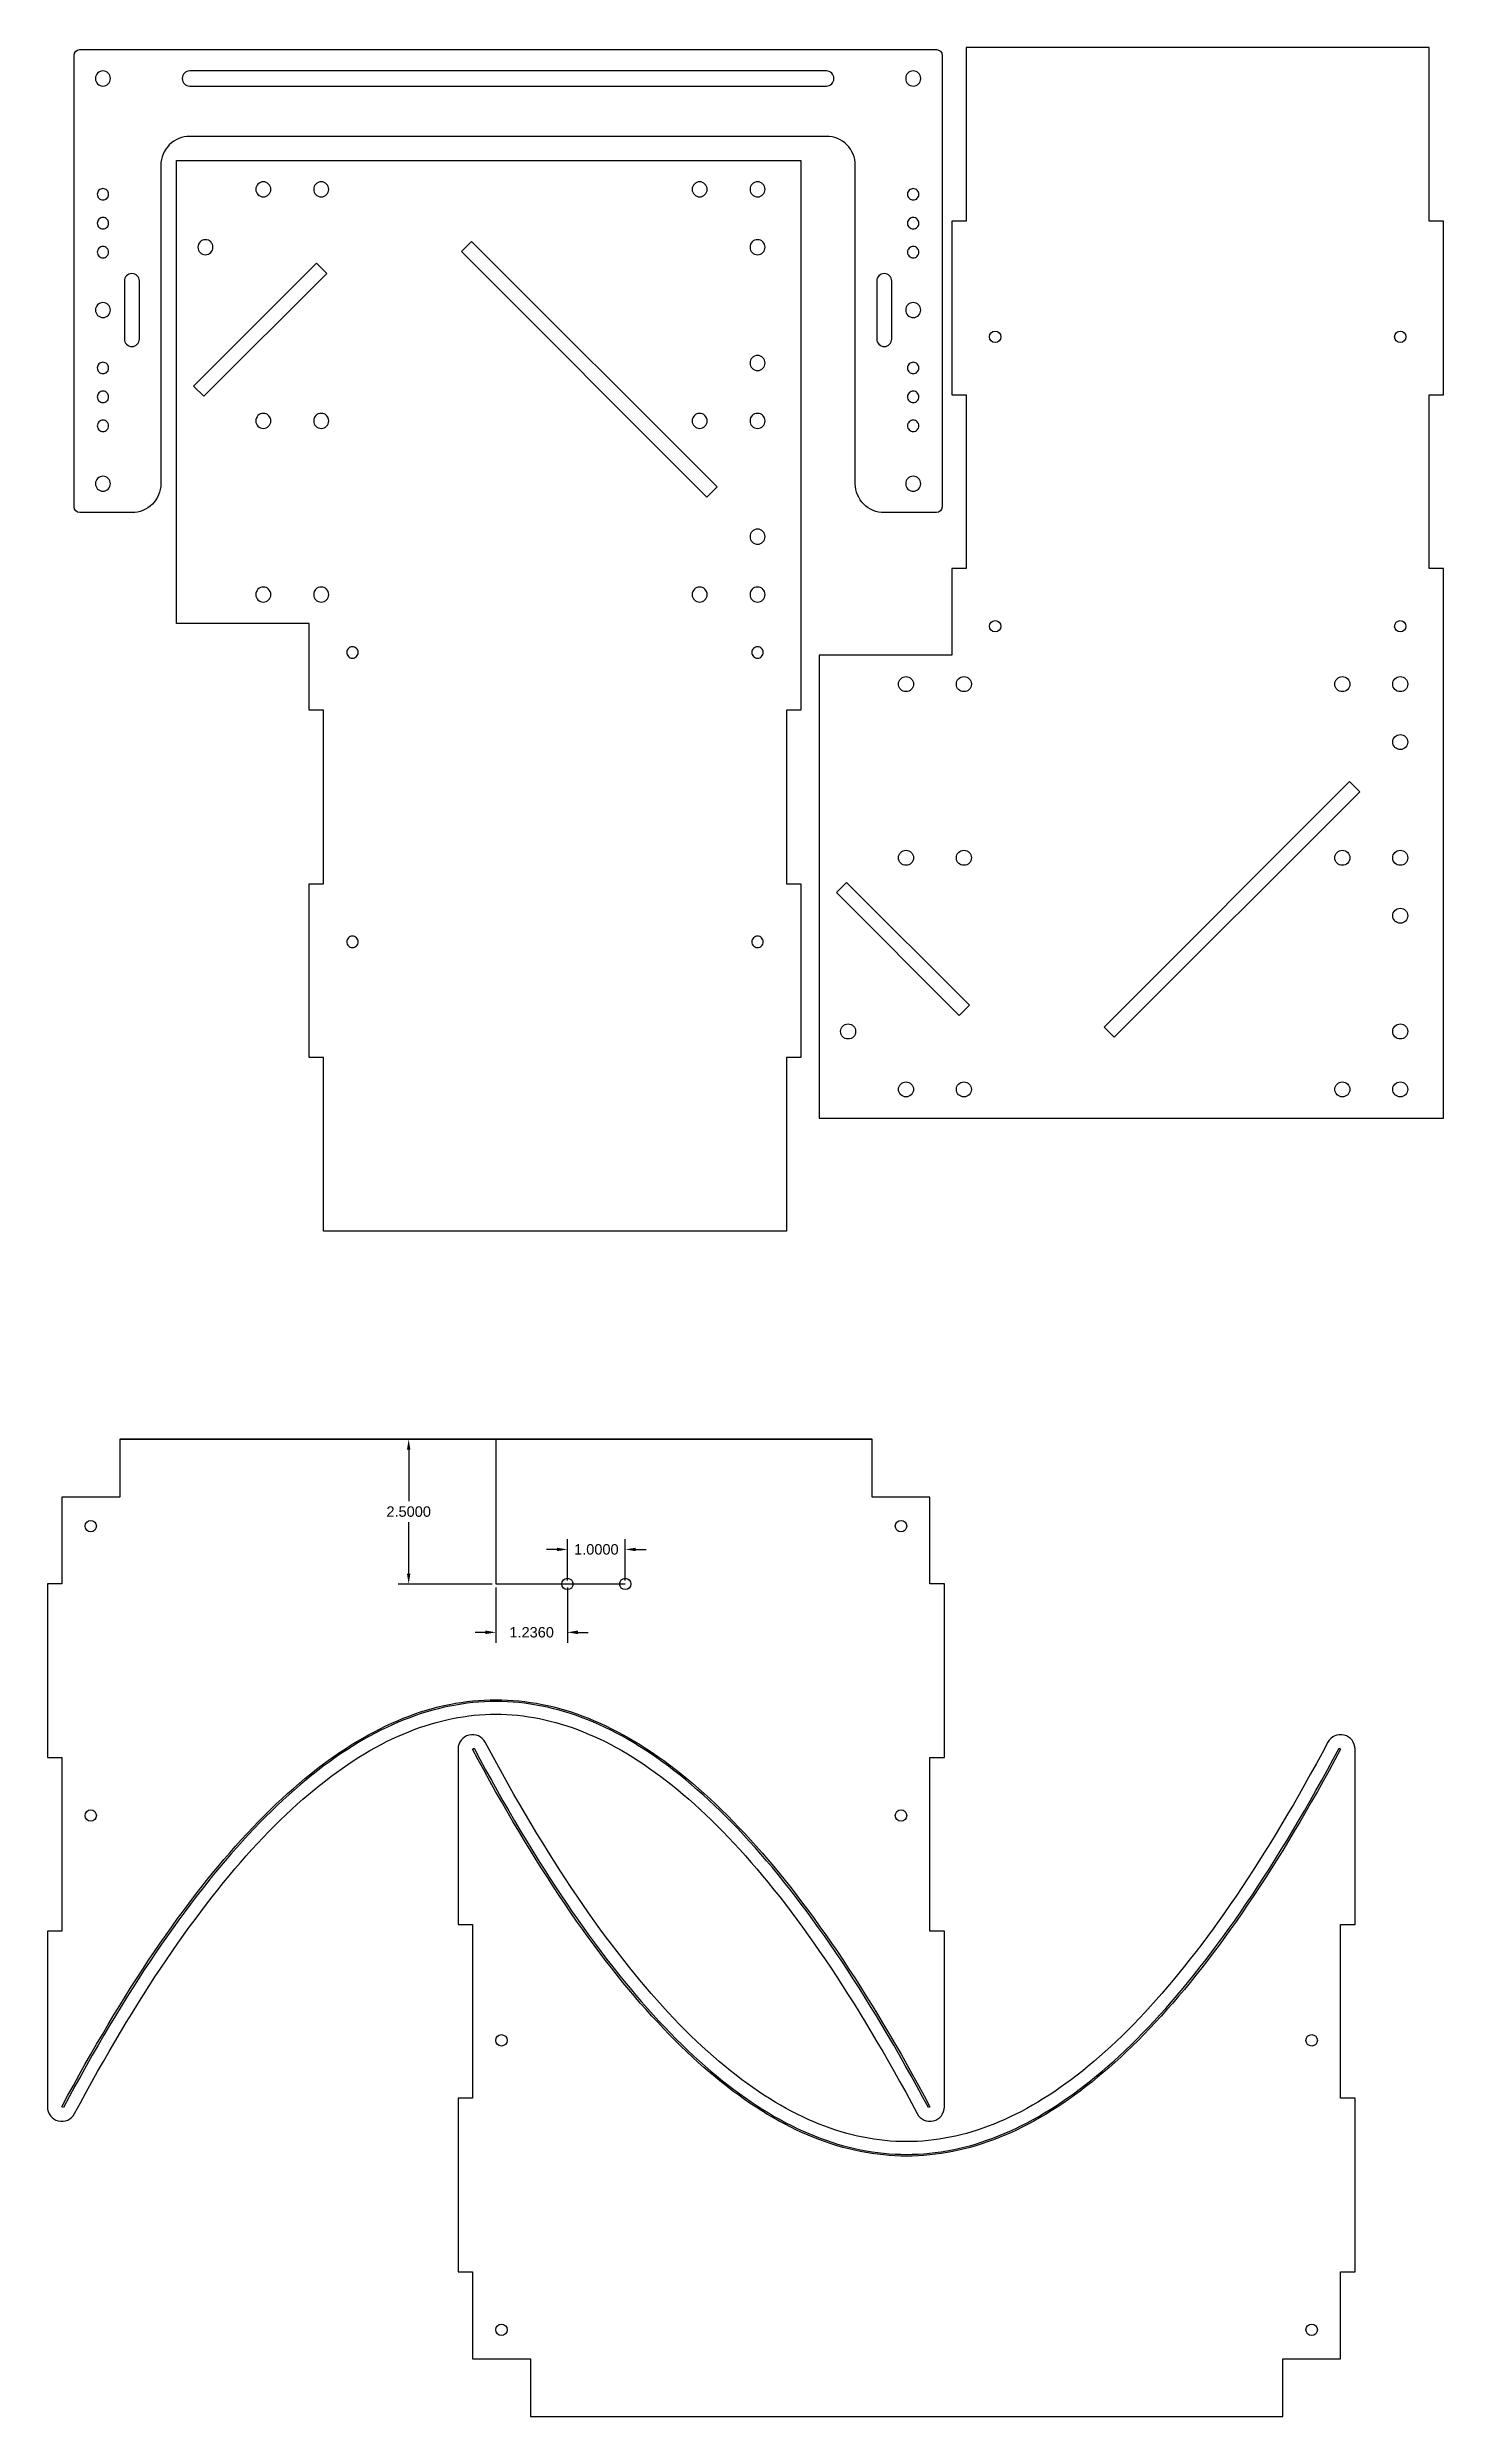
# Model space of a CAD drawing. Header units: inches. Extents: x 0.4 to 24.5, y 0.7 to 41.6.
import ezdxf

# ---------------------------------------------------------------- set-up
doc = ezdxf.new("R2010")
doc.units = ezdxf.units.IN
doc.header["$MEASUREMENT"] = 0
doc.layers.add('PDF2_Layer 1', color=7, linetype='Continuous')
doc.layers.add('PDF_Layer 1', color=7, linetype='Continuous')
doc.styles.get("Standard").update_dxf_attribs({"font": 'arial.ttf'})
doc.dimstyles.get("Standard").update_dxf_attribs({"dimtxt": 0.18, "dimasz": 0.18, "dimexe": 0.18, "dimexo": 0.0625, "dimgap": 0.09, "dimtad": 0, "dimtih": 1, "dimtoh": 1, "dimdec": 4, "dimzin": 0, "dimdsep": 46, "dimtxsty": 'Standard', "dimcen": 0.09, "dimadec": 0, "dimazin": 0, "dimtfac": 1, "dimtdec": 4, "dimtofl": 0, "dimtmove": 0, "dimatfit": 3, "dimfxl": 1, "dimtolj": 1, "dimtzin": 0, "dimarcsym": 0})

# ---------------------------------------------------------------- blocks, each defined once
blk = doc.blocks.new('*D2')
at = {"color": 0, "lineweight": -2, "transparency": 16777216}
for p, q in [((8.064, 17.545), (6.439, 17.545)), ((6.619, 17.365), (6.619, 16.477)), ((6.619, 15.225), (6.619, 16.113)), ((8.064, 15.045), (6.439, 15.045))]:
    blk.add_line(p, q, dxfattribs=at)
at = {"color": 0, "transparency": 16777216}
for points in [[(6.589, 17.365), (6.649, 17.365), (6.619, 17.545)], [(6.589, 15.225), (6.649, 15.225), (6.619, 15.045)]]:
    blk.add_solid(points, dxfattribs=at)
at = {"layer": 'Defpoints', "color": 0, "transparency": 16777216}
for p in [(8.126, 17.545), (6.619, 15.045), (8.126, 15.045)]:
    blk.add_point(p, dxfattribs=at)
at = {"color": 0, "transparency": 16777216, "insert": (6.619, 16.295), "char_height": 0.18, "attachment_point": 5}
blk.add_mtext('\\A1;2.5000', dxfattribs=at)
blk = doc.blocks.new('*D3')
at = {"color": 0, "lineweight": -2, "transparency": 16777216}
for p, q in [((8.126, 14.983), (8.126, 14.03)), ((9.362, 14.983), (9.362, 14.03)), ((7.946, 14.21), (7.766, 14.21)), ((9.542, 14.21), (9.722, 14.21))]:
    blk.add_line(p, q, dxfattribs=at)
at = {"color": 0, "transparency": 16777216}
for points in [[(7.946, 14.24), (7.946, 14.18), (8.126, 14.21)], [(9.542, 14.24), (9.542, 14.18), (9.362, 14.21)]]:
    blk.add_solid(points, dxfattribs=at)
at = {"layer": 'Defpoints', "color": 0, "transparency": 16777216}
for p in [(8.126, 15.045), (9.362, 15.045), (9.362, 14.21)]:
    blk.add_point(p, dxfattribs=at)
at = {"color": 0, "transparency": 16777216, "insert": (8.744, 14.21), "char_height": 0.18, "attachment_point": 5}
blk.add_mtext('\\A1;1.2360', dxfattribs=at)
blk = doc.blocks.new('*D4')
at = {"color": 0, "lineweight": -2, "transparency": 16777216}
for p, q in [((9.182, 15.642), (9.002, 15.642)), ((9.362, 15.108), (9.362, 15.822)), ((10.362, 15.108), (10.362, 15.822)), ((10.542, 15.642), (10.722, 15.642))]:
    blk.add_line(p, q, dxfattribs=at)
at = {"color": 0, "transparency": 16777216}
for points in [[(9.182, 15.672), (9.182, 15.612), (9.362, 15.642)], [(10.542, 15.672), (10.542, 15.612), (10.362, 15.642)]]:
    blk.add_solid(points, dxfattribs=at)
at = {"layer": 'Defpoints', "color": 0, "transparency": 16777216}
for p in [(10.362, 15.642), (9.362, 15.045), (10.362, 15.045)]:
    blk.add_point(p, dxfattribs=at)
at = {"color": 0, "transparency": 16777216, "insert": (9.862, 15.642), "char_height": 0.18, "attachment_point": 5}
blk.add_mtext('\\A1;1.0000', dxfattribs=at)

msp = doc.modelspace()

# ---------------------------------------------------------------- linework, layer by layer
for p, q in [((1.62613, 17.54527), (14.62613, 17.54527)), ((14.62613, 17.54527), (8.12613, 17.54527)), ((8.12613, 17.54527), (8.12613, 15.04527)), ((8.12613, 15.04527), (9.36213, 15.04527)), ((9.36213, 15.04527), (10.36213, 15.04527))]:
    msp.add_line(p, q)
for centre in [(9.36213, 15.04527), (10.36213, 15.04527)]:
    msp.add_circle(centre, 0.0981)
at = {"layer": 'PDF2_Layer 1', "lineweight": 25}
for points in [[(0.83668, 33.65269), (0.83668, 41.45249, -0.41419624), (0.93668, 41.55269), (15.73647, 41.55228, -0.41419624), (15.83668, 41.45249), (15.83626, 33.65249, -0.41419624), (15.73668, 33.5527), (14.83647, 33.5527, -0.41421426), (14.33668, 34.0527), (14.33626, 39.55249, 0.41421426), (13.83668, 40.05269), (2.83647, 40.05228, 0.41421426), (2.33668, 39.55249), (2.33668, 34.0527, -0.41421426), (1.83668, 33.5527), (0.93668, 33.5527, -0.41419624), (0.83668, 33.65269)], [(2.83647, 41.18228, 0.41420546), (2.70668, 41.05249, 0.41420546), (2.83668, 40.9227), (13.83668, 40.9227, 0.41420546), (13.96626, 41.05249, 0.41420546), (13.83668, 41.1827), (2.83647, 41.18228)], [(1.96668, 36.55269), (1.96626, 37.55249, 0.41420546), (1.83647, 37.68228, 0.41420546), (1.70668, 37.55269), (1.70668, 36.55269, 0.41420546), (1.83647, 36.4227, 0.41420546), (1.96668, 36.55269)], [(14.70668, 37.55269), (14.70668, 36.55249, 0.41420546), (14.83647, 36.4227, 0.41420546), (14.96668, 36.55269), (14.96668, 37.55269, 0.41420546), (14.83647, 37.68228, 0.41420546), (14.70668, 37.55269)]]:
    msp.add_lwpolyline(points, format="xyb", dxfattribs=at)
for points in [[(24.50185, 38.59012), (24.25185, 38.59012), (24.25185, 41.59012), (16.25227, 41.59012), (16.25227, 38.59012), (16.00227, 38.59012), (16.00227, 35.59012), (16.25227, 35.59012), (16.25227, 32.59012), (16.00227, 32.59012), (16.00227, 31.09012), (13.71227, 31.09012), (13.71227, 23.09012), (24.50185, 23.09012), (24.50185, 32.59012), (24.25185, 32.59012), (24.25185, 35.59012), (24.50185, 35.59012)], [(13.39664, 24.1377), (13.14664, 24.1377), (13.14664, 21.1377), (5.14706, 21.1377), (5.14706, 24.1377), (4.89706, 24.1377), (4.89706, 27.1377), (5.14706, 27.1377), (5.14706, 30.1377), (4.89706, 30.1377), (4.89706, 31.6377), (2.60706, 31.6377), (2.60706, 39.6377), (13.39664, 39.6377), (13.39664, 30.1377), (13.14664, 30.1377), (13.14664, 27.1377), (13.39664, 27.1377)], [(11.94872, 33.99603), (7.70539, 38.23769), (7.52955, 38.06186), (11.77205, 33.81894)], [(2.90372, 35.73977), (3.0808, 35.56311), (5.20205, 37.68436), (5.02539, 37.86102)], [(23.05393, 28.73178), (18.8106, 24.49012), (18.63477, 24.66595), (22.87727, 28.90887)], [(14.00893, 26.98804), (14.18602, 27.16471), (16.30727, 25.04346), (16.1306, 24.86679)]]:
    msp.add_lwpolyline(points, close=True, dxfattribs=at)
for points in [[(1.46626, 41.05249, 0.41420546), (1.33647, 41.18228, 0.41420546), (1.20668, 41.05249, 0.41420546), (1.33647, 40.9227, 0.41420546)], [(15.46626, 41.05249, 0.41420546), (15.33647, 41.18228, 0.41420546), (15.20668, 41.05249, 0.41420546), (15.33647, 40.9227, 0.41420546)], [(1.4346, 39.05249, 0.41422505), (1.33647, 39.15061, 0.41422505), (1.23835, 39.05249, 0.41422505), (1.33647, 38.95436, 0.41422505)], [(3.97747, 39.1379, 0.41420546), (4.10726, 39.00811, 0.41420546), (4.23705, 39.1379, 0.41420546), (4.10726, 39.26769, 0.41420546)], [(4.97747, 39.1379, 0.41420546), (5.10726, 39.00811, 0.41420546), (5.23705, 39.1379, 0.41420546), (5.10726, 39.26769, 0.41420546)], [(11.51705, 39.1379, 0.41420546), (11.64684, 39.00811, 0.41420546), (11.77664, 39.1379, 0.41420546), (11.64684, 39.26769, 0.41420546)], [(12.51705, 39.13791, 0.41420546), (12.64684, 39.00811, 0.41420546), (12.77664, 39.13791, 0.41420546), (12.64684, 39.2677, 0.41420546)], [(15.4346, 39.05249, 0.41422505), (15.33647, 39.15061, 0.41422505), (15.23835, 39.05249, 0.41422505), (15.33647, 38.95436, 0.41422505)], [(1.4346, 38.55249, 0.41422505), (1.33647, 38.65061, 0.41422505), (1.23835, 38.55249, 0.41422505), (1.33647, 38.45436, 0.41422505)], [(15.4346, 38.55249, 0.41422505), (15.33647, 38.65061, 0.41422505), (15.23835, 38.55249, 0.41422505), (15.33647, 38.45436, 0.41422505)], [(1.4346, 38.05249, 0.41422505), (1.33647, 38.15061, 0.41422505), (1.23835, 38.05249, 0.41422505), (1.33647, 37.95436, 0.41422505)], [(2.97747, 38.1379, 0.41420546), (3.10726, 38.00811, 0.41420546), (3.23705, 38.1379, 0.41420546), (3.10726, 38.26769, 0.41420546)], [(12.51705, 38.13791, 0.41420546), (12.64684, 38.00811, 0.41420546), (12.77664, 38.13791, 0.41420546), (12.64684, 38.2677, 0.41420546)], [(15.4346, 38.05249, 0.41422505), (15.33647, 38.15061, 0.41422505), (15.23835, 38.05249, 0.41422505), (15.33647, 37.95436, 0.41422505)], [(1.46626, 37.05249, 0.41420546), (1.33647, 37.18228, 0.41420546), (1.20668, 37.05249, 0.41420546), (1.33647, 36.9227, 0.41420546)], [(15.46626, 37.05249, 0.41420546), (15.33647, 37.18228, 0.41420546), (15.20668, 37.05249, 0.41420546), (15.33647, 36.9227, 0.41420546)], [(1.4346, 36.05249, 0.41422505), (1.33647, 36.15061, 0.41422505), (1.23835, 36.05249, 0.41422505), (1.33647, 35.95436, 0.41422505)], [(12.51705, 36.13791, 0.41420546), (12.64684, 36.00811, 0.41420546), (12.77664, 36.13791, 0.41420546), (12.64684, 36.2677, 0.41420546)], [(15.4346, 36.05249, 0.41422505), (15.33647, 36.15061, 0.41422505), (15.23835, 36.05249, 0.41422505), (15.33647, 35.95436, 0.41422505)], [(1.4346, 35.55249, 0.41422505), (1.33647, 35.65061, 0.41422505), (1.23835, 35.55249, 0.41422505), (1.33647, 35.45436, 0.41422505)], [(15.4346, 35.55249, 0.41422505), (15.33647, 35.65061, 0.41422505), (15.23835, 35.55249, 0.41422505), (15.33647, 35.45436, 0.41422505)], [(3.97747, 35.1379, 0.41420546), (4.10726, 35.00811, 0.41420546), (4.23705, 35.1379, 0.41420546), (4.10726, 35.26769, 0.41420546)], [(4.97747, 35.1379, 0.41420546), (5.10726, 35.00811, 0.41420546), (5.23705, 35.1379, 0.41420546), (5.10726, 35.26769, 0.41420546)], [(11.51705, 35.1379, 0.41420546), (11.64685, 35.00811, 0.41420546), (11.77664, 35.1379, 0.41420546), (11.64685, 35.26769, 0.41420546)], [(12.51705, 35.13791, 0.41420546), (12.64685, 35.00811, 0.41420546), (12.77664, 35.13791, 0.41420546), (12.64685, 35.2677, 0.41420546)], [(1.4346, 35.05249, 0.41422505), (1.33647, 35.15061, 0.41422505), (1.23835, 35.05249, 0.41422505), (1.33647, 34.95436, 0.41422505)], [(15.4346, 35.05249, 0.41422505), (15.33647, 35.15061, 0.41422505), (15.23835, 35.05249, 0.41422505), (15.33647, 34.95436, 0.41422505)], [(1.46626, 34.05249, 0.41420546), (1.33647, 34.18228, 0.41420546), (1.20668, 34.05249, 0.41420546), (1.33647, 33.92269, 0.41420546)], [(15.46626, 34.05249, 0.41420546), (15.33647, 34.18228, 0.41420546), (15.20668, 34.05249, 0.41420546), (15.33647, 33.92269, 0.41420546)], [(12.51705, 33.1379, 0.41420546), (12.64685, 33.00811, 0.41420546), (12.77664, 33.1379, 0.41420546), (12.64685, 33.2677, 0.41420546)], [(3.97747, 32.1379, 0.41420546), (4.10726, 32.00811, 0.41420546), (4.23705, 32.1379, 0.41420546), (4.10726, 32.26769, 0.41420546)], [(4.97747, 32.1379, 0.41420546), (5.10726, 32.00811, 0.41420546), (5.23705, 32.1379, 0.41420546), (5.10726, 32.26769, 0.41420546)], [(11.51705, 32.1379, 0.41420546), (11.64685, 32.00811, 0.41420546), (11.77664, 32.1379, 0.41420546), (11.64685, 32.26769, 0.41420546)], [(12.51705, 32.1379, 0.41420546), (12.64685, 32.00811, 0.41420546), (12.77664, 32.1379, 0.41420546), (12.64685, 32.2677, 0.41420546)], [(5.54914, 31.1379, 0.41422505), (5.64726, 31.03978, 0.41422505), (5.74539, 31.1379, 0.41422505), (5.64726, 31.23603, 0.41422505)], [(12.54872, 31.1379, 0.41422505), (12.64685, 31.03978, 0.41422505), (12.74497, 31.1379, 0.41422505), (12.64685, 31.23603, 0.41422505)], [(5.54914, 26.1379, 0.41422505), (5.64726, 26.03978, 0.41422505), (5.74539, 26.1379, 0.41422505), (5.64726, 26.23603, 0.41422505)], [(12.54872, 26.1379, 0.41422505), (12.64685, 26.03978, 0.41422505), (12.74497, 26.1379, 0.41422505), (12.64685, 26.23603, 0.41422505)]]:
    msp.add_lwpolyline(points, format="xyb", close=True, dxfattribs=at)
for points in [[(1.70668, 37.55269), (1.70668, 37.55269)], [(14.96668, 36.55269), (14.96668, 36.55269)], [(1.83668, 33.5527), (1.83668, 33.5527)]]:
    msp.add_lwpolyline(points, dxfattribs=at)
for centre, radius in [((16.75248, 36.58991), 0.09812), ((23.75206, 36.58991), 0.09812), ((16.75248, 31.58991), 0.09812), ((23.75206, 31.58991), 0.09812), ((15.21247, 30.58991), 0.12979), ((16.21247, 30.58991), 0.12979), ((22.75206, 30.58991), 0.12979), ((23.75206, 30.58991), 0.12979), ((23.75206, 29.58991), 0.12979), ((15.21247, 27.58991), 0.12979), ((16.21247, 27.58991), 0.12979), ((22.75206, 27.58991), 0.12979), ((23.75206, 27.58991), 0.12979), ((23.75206, 26.58991), 0.12979), ((14.21247, 24.58991), 0.12979), ((23.75206, 24.58991), 0.12979), ((15.21247, 23.58991), 0.12979), ((16.21247, 23.58991), 0.12979), ((22.75205, 23.58991), 0.12979), ((23.75205, 23.58991), 0.12979)]:
    msp.add_circle(centre, radius, dxfattribs=at)
at = {"layer": 'PDF_Layer 1', "lineweight": 25}
msp.add_lwpolyline([(0.84655, 5.89568), (0.94613, 6.08152), (1.0453, 6.26402), (1.14488, 6.4436), (1.24405, 6.6211), (1.34322, 6.7961), (1.44238, 6.9686), (1.54155, 7.1386), (1.64072, 7.30568), (1.73988, 7.47068), (1.83905, 7.63277), (1.93822, 7.79277), (2.03738, 7.94985), (2.13613, 8.10443), (2.2353, 8.25693), (2.33405, 8.40652), (2.43322, 8.5536), (2.53197, 8.69818), (2.63072, 8.84027), (2.72947, 8.97985), (2.82822, 9.11693), (2.92697, 9.25152), (3.02572, 9.38318), (3.12447, 9.51277), (3.2228, 9.63985), (3.32155, 9.76402), (3.41988, 9.88568), (3.51822, 10.00527), (3.61655, 10.12193), (3.71488, 10.2361), (3.81322, 10.34777), (3.91113, 10.45693), (4.00905, 10.5636), (4.10738, 10.66777), (4.2053, 10.76943), (4.3028, 10.86818), (4.40072, 10.96485), (4.49822, 11.05902), (4.59613, 11.15027), (4.69363, 11.23943), (4.79072, 11.32568), (4.88822, 11.40943), (4.9853, 11.4911), (5.08238, 11.56985), (5.17947, 11.6461), (5.27613, 11.72027), (5.3728, 11.79152), (5.46947, 11.86027), (5.56613, 11.92652), (5.66238, 11.99068), (5.75863, 12.05193), (5.85488, 12.11068), (5.95072, 12.16735), (6.04655, 12.2211), (6.14238, 12.27235), (6.2378, 12.32152), (6.33322, 12.36818), (6.42863, 12.41193), (6.52405, 12.4536), (6.61905, 12.49318), (6.71405, 12.52985), (6.80863, 12.56402), (6.90322, 12.5961), (6.9978, 12.62568), (7.09238, 12.65277), (7.18697, 12.67777), (7.28113, 12.69985), (7.3753, 12.71985), (7.46905, 12.73735), (7.56322, 12.75277), (7.65697, 12.76568), (7.75072, 12.77652), (7.84488, 12.78443), (7.93863, 12.79027), (8.03238, 12.79402), (8.12905, 12.79527), (8.21988, 12.79402), (8.31363, 12.79027), (8.40738, 12.78443), (8.50155, 12.77652), (8.5953, 12.76568), (8.68905, 12.75277), (8.78322, 12.73735), (8.87697, 12.71985), (8.97113, 12.69985), (9.0653, 12.67777), (9.15988, 12.65277), (9.25447, 12.62568), (9.34905, 12.5961), (9.44363, 12.56402), (9.53822, 12.52985), (9.63322, 12.49318), (9.72822, 12.4536), (9.82363, 12.41193), (9.91905, 12.36818), (10.01447, 12.32152), (10.10988, 12.27235), (10.20572, 12.2211), (10.30155, 12.16735), (10.39738, 12.11068), (10.49363, 12.05193), (10.58988, 11.99068), (10.68613, 11.92652), (10.7828, 11.86027), (10.87947, 11.79152), (10.97613, 11.72027), (11.0728, 11.6461), (11.16988, 11.56985), (11.26697, 11.4911), (11.36405, 11.40943), (11.46155, 11.32568), (11.55863, 11.23943), (11.65655, 11.15027), (11.75405, 11.05902), (11.85155, 10.96485), (11.94947, 10.86818), (12.04697, 10.76943), (12.14488, 10.66777), (12.24322, 10.5636), (12.34113, 10.45693), (12.43905, 10.34777), (12.53738, 10.2361), (12.63572, 10.12193), (12.73405, 10.00527), (12.83238, 9.88568), (12.93072, 9.76402), (13.02947, 9.63985), (13.1278, 9.51277), (13.22655, 9.38318), (13.3253, 9.25152), (13.42405, 9.11693), (13.5228, 8.97985), (13.62155, 8.84027), (13.7203, 8.69818), (13.81905, 8.5536), (13.91822, 8.40652), (14.01697, 8.25693), (14.11613, 8.10443), (14.21488, 7.94985), (14.31405, 7.79277), (14.41322, 7.63277), (14.51238, 7.47068), (14.61155, 7.30568), (14.71072, 7.1386), (14.80988, 6.9686), (14.90905, 6.7961), (15.00822, 6.6211), (15.10738, 6.4436), (15.20697, 6.26402), (15.30613, 6.08152), (15.40572, 5.89568, 0.77969714), (15.87613, 6.01402), (15.87613, 9.04527), (15.62613, 9.04527), (15.62613, 12.04527), (15.87613, 12.04527), (15.87613, 15.04527), (15.62613, 15.04527), (15.62613, 16.54527), (14.62613, 16.54527), (14.62613, 17.54527), (1.62613, 17.54527), (1.62613, 16.54527), (0.62613, 16.54527), (0.62613, 15.04527), (0.37613, 15.04527), (0.37613, 12.04527), (0.62613, 12.04527), (0.62613, 9.04527), (0.37613, 9.04527), (0.37613, 6.01402, 0.77971213)], format="xyb", close=True, dxfattribs=at)
for points in [[(15.59946, 5.99985), (15.49946, 6.1861), (15.39988, 6.36944), (15.29988, 6.55069), (15.19988, 6.72944), (15.09988, 6.90527), (15.0003, 7.07902), (14.9003, 7.24985), (14.8003, 7.4186), (14.7003, 7.58444), (14.60071, 7.74819), (14.50071, 7.90944), (14.40071, 8.06777), (14.30071, 8.22402), (14.20113, 8.37735), (14.10113, 8.5286), (14.00113, 8.67694), (13.90155, 8.82319), (13.80155, 8.96652), (13.70155, 9.10777), (13.60196, 9.2461), (13.50196, 9.38235), (13.40196, 9.51569), (13.30238, 9.64694), (13.20238, 9.77527), (13.1028, 9.90152), (13.0028, 10.02485), (12.90321, 10.1461), (12.80321, 10.26444), (12.70363, 10.38027), (12.60363, 10.49402), (12.50405, 10.60485), (12.40405, 10.7136), (12.30446, 10.81944), (12.20446, 10.92319), (12.10488, 11.02402), (12.0053, 11.12235), (11.9053, 11.21819), (11.80571, 11.31194), (11.70613, 11.40277), (11.60655, 11.49152), (11.50655, 11.57735), (11.40696, 11.66069), (11.30738, 11.74152), (11.2078, 11.82027), (11.10821, 11.8961), (11.00863, 11.96944), (10.90905, 12.04069), (10.80946, 12.10902), (10.70988, 12.17485), (10.6103, 12.2386), (10.51071, 12.29944), (10.41113, 12.35777), (10.31155, 12.41402), (10.21238, 12.46735), (10.1128, 12.51819), (10.01321, 12.56694), (9.91363, 12.61277), (9.81446, 12.6561), (9.71488, 12.69735), (9.61571, 12.73569), (9.51613, 12.77194), (9.41696, 12.80527), (9.31738, 12.83652), (9.21821, 12.86485), (9.11905, 12.8911), (9.01946, 12.91444), (8.9203, 12.93569), (8.82113, 12.95444), (8.72155, 12.97027), (8.62238, 12.98402), (8.52321, 12.99527), (8.42405, 13.00402), (8.32446, 13.01027), (8.2253, 13.01402), (8.12655, 13.01527), (8.02696, 13.01402), (7.9278, 13.01027), (7.82821, 13.00402), (7.72905, 12.99527), (7.62988, 12.98402), (7.53071, 12.97027), (7.43113, 12.95444), (7.33196, 12.93569), (7.2328, 12.91444), (7.13363, 12.8911), (7.03405, 12.86485), (6.93488, 12.83652), (6.8353, 12.80527), (6.73613, 12.77194), (6.63655, 12.73569), (6.53738, 12.69735), (6.4378, 12.6561), (6.33863, 12.61277), (6.23905, 12.56694), (6.13946, 12.51819), (6.0403, 12.46735), (5.94071, 12.41402), (5.84113, 12.35777), (5.74155, 12.29944), (5.64196, 12.2386), (5.54238, 12.17485), (5.4428, 12.10902), (5.34321, 12.04069), (5.24363, 11.96944), (5.14405, 11.8961), (5.04446, 11.82027), (4.94488, 11.74152), (4.8453, 11.66069), (4.74571, 11.57735), (4.64613, 11.49152), (4.54613, 11.40277), (4.44655, 11.31194), (4.34696, 11.21819), (4.24696, 11.12235), (4.14738, 11.02402), (4.0478, 10.92319), (3.9478, 10.81944), (3.84821, 10.7136), (3.74821, 10.60485), (3.64863, 10.49402), (3.54863, 10.38027), (3.44905, 10.26444), (3.34905, 10.1461), (3.24946, 10.02485), (3.14946, 9.90152), (3.04988, 9.77527), (2.94988, 9.64694), (2.8503, 9.51569), (2.7503, 9.38235), (2.6503, 9.2461), (2.55071, 9.10777), (2.45071, 8.96652), (2.35071, 8.82319), (2.25113, 8.67694), (2.15113, 8.5286), (2.05113, 8.37735), (1.95155, 8.22402), (1.85155, 8.06777), (1.75155, 7.90944), (1.65155, 7.74819), (1.55196, 7.58444), (1.45196, 7.4186), (1.35196, 7.24985), (1.25196, 7.07902), (1.15238, 6.90527), (1.05238, 6.72944), (0.95238, 6.55069), (0.85238, 6.36944), (0.7528, 6.1861), (0.6528, 5.99985), (0.62613, 6.01402), (0.72613, 6.20027), (0.82613, 6.38402), (0.92613, 6.56527), (1.02613, 6.74402), (1.12613, 6.92027), (1.22613, 7.09402), (1.32613, 7.26527), (1.42613, 7.43402), (1.52613, 7.60027), (1.62613, 7.76402), (1.72613, 7.92527), (1.82613, 8.08402), (1.92613, 8.24027), (2.02613, 8.39402), (2.12613, 8.54527), (2.22613, 8.69402), (2.32613, 8.84027), (2.42613, 8.98402), (2.52613, 9.12527), (2.62613, 9.26402), (2.72613, 9.40027), (2.82613, 9.53402), (2.92613, 9.66527), (3.02613, 9.79402), (3.12613, 9.92027), (3.22613, 10.04402), (3.32613, 10.16527), (3.42613, 10.28402), (3.52613, 10.40027), (3.62613, 10.51402), (3.72613, 10.62527), (3.82613, 10.73402), (3.92613, 10.84027), (4.02613, 10.94402), (4.12613, 11.04527), (4.22613, 11.14402), (4.32613, 11.24027), (4.42613, 11.33402), (4.52613, 11.42527), (4.62613, 11.51402), (4.72613, 11.60027), (4.82613, 11.68402), (4.92613, 11.76527), (5.02613, 11.84402), (5.12613, 11.92027), (5.22613, 11.99402), (5.32613, 12.06527), (5.42613, 12.13402), (5.52613, 12.20027), (5.62613, 12.26402), (5.72613, 12.32527), (5.82613, 12.38402), (5.92613, 12.44027), (6.02613, 12.49402), (6.12613, 12.54527), (6.22613, 12.59402), (6.32613, 12.64027), (6.42613, 12.68402), (6.52613, 12.72527), (6.62613, 12.76402), (6.72613, 12.80027), (6.82613, 12.83402), (6.92613, 12.86527), (7.02613, 12.89402), (7.12613, 12.92027), (7.22613, 12.94402), (7.32613, 12.96527), (7.42613, 12.98402), (7.52613, 13.00027), (7.62613, 13.01402), (7.72613, 13.02527), (7.82613, 13.03402), (7.92613, 13.04027), (8.02613, 13.04402), (8.12613, 13.04527), (8.22613, 13.04402), (8.32613, 13.04027), (8.42613, 13.03402), (8.52613, 13.02527), (8.62613, 13.01402), (8.72613, 13.00027), (8.82613, 12.98402), (8.92613, 12.96527), (9.02613, 12.94402), (9.12613, 12.92027), (9.22613, 12.89402), (9.32613, 12.86527), (9.42613, 12.83402), (9.52613, 12.80027), (9.62613, 12.76402), (9.72613, 12.72527), (9.82613, 12.68402), (9.92613, 12.64027), (10.02613, 12.59402), (10.12613, 12.54527), (10.22613, 12.49402), (10.32613, 12.44027), (10.42613, 12.38402), (10.52613, 12.32527), (10.62613, 12.26402), (10.72613, 12.20027), (10.82613, 12.13402), (10.92613, 12.06527), (11.02613, 11.99402), (11.12613, 11.92027), (11.22613, 11.84402), (11.32613, 11.76527), (11.42613, 11.68402), (11.52613, 11.60027), (11.62613, 11.51402), (11.72613, 11.42527), (11.82613, 11.33402), (11.92613, 11.24027), (12.02613, 11.14402), (12.12613, 11.04527), (12.22613, 10.94402), (12.32613, 10.84027), (12.42613, 10.73402), (12.52613, 10.62527), (12.62613, 10.51402), (12.72613, 10.40027), (12.82613, 10.28402), (12.92613, 10.16527), (13.02613, 10.04402), (13.12613, 9.92027), (13.22613, 9.79402), (13.32613, 9.66527), (13.42613, 9.53402), (13.52613, 9.40027), (13.62613, 9.26402), (13.72613, 9.12527), (13.82613, 8.98402), (13.92613, 8.84027), (14.02613, 8.69402), (14.12613, 8.54527), (14.22613, 8.39402), (14.32613, 8.24027), (14.42613, 8.08402), (14.52613, 7.92527), (14.62613, 7.76402), (14.72613, 7.60027), (14.82613, 7.43402), (14.92613, 7.26527), (15.02613, 7.09402), (15.12613, 6.92027), (15.22613, 6.74402), (15.32613, 6.56527), (15.42613, 6.38402), (15.52613, 6.20027), (15.62613, 6.01402)], [(7.74828, 12.20694), (7.84828, 12.02069), (7.94786, 11.83694), (8.04786, 11.65611), (8.14786, 11.47736), (8.24786, 11.30111), (8.34744, 11.12778), (8.44744, 10.95653), (8.54744, 10.78778), (8.64744, 10.62194), (8.74703, 10.45819), (8.84703, 10.29736), (8.94703, 10.13861), (9.04703, 9.98278), (9.14661, 9.82903), (9.24661, 9.67819), (9.34661, 9.52944), (9.44619, 9.38319), (9.54619, 9.23986), (9.64619, 9.09861), (9.74578, 8.96028), (9.84578, 8.82403), (9.94578, 8.69069), (10.04536, 8.55986), (10.14536, 8.43111), (10.24494, 8.30528), (10.34494, 8.18153), (10.44453, 8.06069), (10.54453, 7.94194), (10.64411, 7.82611), (10.74411, 7.71236), (10.84369, 7.60153), (10.94369, 7.49319), (11.04328, 7.38694), (11.14328, 7.28361), (11.24286, 7.18278), (11.34244, 7.08403), (11.44244, 6.98819), (11.54203, 6.89486), (11.64161, 6.80361), (11.74119, 6.71528), (11.84119, 6.62944), (11.94078, 6.54569), (12.04036, 6.46486), (12.13994, 6.38611), (12.23953, 6.31028), (12.33911, 6.23694), (12.43869, 6.16611), (12.53828, 6.09736), (12.63786, 6.03153), (12.73744, 5.96819), (12.83703, 5.90694), (12.93661, 5.84861), (13.03619, 5.79278), (13.13536, 5.73903), (13.23494, 5.68819), (13.33453, 5.63986), (13.43411, 5.59361), (13.53328, 5.55028), (13.63286, 5.50944), (13.73203, 5.47069), (13.83161, 5.43486), (13.93078, 5.40111), (14.03036, 5.37028), (14.12953, 5.34153), (14.22869, 5.31569), (14.32828, 5.29194), (14.42744, 5.27069), (14.52661, 5.25236), (14.62619, 5.23611), (14.72536, 5.22236), (14.82453, 5.21111), (14.92369, 5.20278), (15.02328, 5.19653), (15.12244, 5.19278), (15.22119, 5.19153), (15.32078, 5.19278), (15.41994, 5.19653), (15.51953, 5.20278), (15.61869, 5.21111), (15.71786, 5.22236), (15.81703, 5.23611), (15.91661, 5.25236), (16.01578, 5.27069), (16.11494, 5.29194), (16.21411, 5.31569), (16.31369, 5.34153), (16.41286, 5.37028), (16.51244, 5.40111), (16.61161, 5.43486), (16.71119, 5.47069), (16.81036, 5.50944), (16.90994, 5.55028), (17.00911, 5.59361), (17.10869, 5.63986), (17.20828, 5.68819), (17.30744, 5.73903), (17.40703, 5.79278), (17.50661, 5.84861), (17.60619, 5.90694), (17.70578, 5.96819), (17.80536, 6.03153), (17.90494, 6.09736), (18.00453, 6.16611), (18.10411, 6.23694), (18.20369, 6.31028), (18.30328, 6.38611), (18.40286, 6.46486), (18.50244, 6.54569), (18.60203, 6.62944), (18.70161, 6.71528), (18.80161, 6.80361), (18.90119, 6.89486), (19.00078, 6.98819), (19.10078, 7.08403), (19.20036, 7.18278), (19.29994, 7.28361), (19.39994, 7.38694), (19.49953, 7.49319), (19.59953, 7.60153), (19.69911, 7.71236), (19.79911, 7.82611), (19.89869, 7.94194), (19.99869, 8.06069), (20.09828, 8.18153), (20.19828, 8.30528), (20.29786, 8.43111), (20.39786, 8.55986), (20.49744, 8.69069), (20.59744, 8.82403), (20.69744, 8.96028), (20.79703, 9.09861), (20.89703, 9.23986), (20.99703, 9.38319), (21.09661, 9.52944), (21.19661, 9.67819), (21.29661, 9.82903), (21.39619, 9.98278), (21.49619, 10.13861), (21.59619, 10.29736), (21.69619, 10.45819), (21.79578, 10.62194), (21.89578, 10.78778), (21.99578, 10.95653), (22.09578, 11.12778), (22.19536, 11.30111), (22.29536, 11.47736), (22.39536, 11.65611), (22.49536, 11.83694), (22.59494, 12.02069), (22.69494, 12.20694), (22.72161, 12.19278), (22.62161, 12.00653), (22.52161, 11.82236), (22.42161, 11.64153), (22.32161, 11.46236), (22.22161, 11.28653), (22.12161, 11.11278), (22.02161, 10.94153), (21.92161, 10.77278), (21.82161, 10.60653), (21.72161, 10.44278), (21.62161, 10.28153), (21.52161, 10.12278), (21.42161, 9.96653), (21.32161, 9.81278), (21.22161, 9.66153), (21.12161, 9.51278), (21.02161, 9.36653), (20.92161, 9.22278), (20.82161, 9.08153), (20.72161, 8.94278), (20.62161, 8.80653), (20.52161, 8.67278), (20.42161, 8.54153), (20.32161, 8.41278), (20.22161, 8.28653), (20.12161, 8.16278), (20.02161, 8.04153), (19.92161, 7.92278), (19.82161, 7.80653), (19.72161, 7.69278), (19.62161, 7.58153), (19.52161, 7.47278), (19.42161, 7.36653), (19.32161, 7.26278), (19.22161, 7.16153), (19.12161, 7.06278), (19.02161, 6.96653), (18.92161, 6.87278), (18.82161, 6.78153), (18.72161, 6.69278), (18.62161, 6.60653), (18.52161, 6.52278), (18.42161, 6.44153), (18.32161, 6.36278), (18.22161, 6.28653), (18.12161, 6.21278), (18.02161, 6.14153), (17.92161, 6.07278), (17.82161, 6.00653), (17.72161, 5.94278), (17.62161, 5.88153), (17.52161, 5.82278), (17.42161, 5.76653), (17.32161, 5.71278), (17.22161, 5.66153), (17.12161, 5.61278), (17.02161, 5.56653), (16.92161, 5.52278), (16.82161, 5.48153), (16.72161, 5.44278), (16.62161, 5.40653), (16.52161, 5.37278), (16.42161, 5.34153), (16.32161, 5.31278), (16.22161, 5.28653), (16.12161, 5.26278), (16.02161, 5.24153), (15.92161, 5.22278), (15.82161, 5.20653), (15.72161, 5.19278), (15.62161, 5.18153), (15.52161, 5.17278), (15.42161, 5.16653), (15.32161, 5.16278), (15.22161, 5.16153), (15.12161, 5.16278), (15.02161, 5.16653), (14.92161, 5.17278), (14.82161, 5.18153), (14.72161, 5.19278), (14.62161, 5.20653), (14.52161, 5.22278), (14.42161, 5.24153), (14.32161, 5.26278), (14.22161, 5.28653), (14.12161, 5.31278), (14.02161, 5.34153), (13.92161, 5.37278), (13.82161, 5.40653), (13.72161, 5.44278), (13.62161, 5.48153), (13.52161, 5.52278), (13.42161, 5.56653), (13.32161, 5.61278), (13.22161, 5.66153), (13.12161, 5.71278), (13.02161, 5.76653), (12.92161, 5.82278), (12.82161, 5.88153), (12.72161, 5.94278), (12.62161, 6.00653), (12.52161, 6.07278), (12.42161, 6.14153), (12.32161, 6.21278), (12.22161, 6.28653), (12.12161, 6.36278), (12.02161, 6.44153), (11.92161, 6.52278), (11.82161, 6.60653), (11.72161, 6.69278), (11.62161, 6.78153), (11.52161, 6.87278), (11.42161, 6.96653), (11.32161, 7.06278), (11.22161, 7.16153), (11.12161, 7.26278), (11.02161, 7.36653), (10.92161, 7.47278), (10.82161, 7.58153), (10.72161, 7.69278), (10.62161, 7.80653), (10.52161, 7.92278), (10.42161, 8.04153), (10.32161, 8.16278), (10.22161, 8.28653), (10.12161, 8.41278), (10.02161, 8.54153), (9.92161, 8.67278), (9.82161, 8.80653), (9.72161, 8.94278), (9.62161, 9.08153), (9.52161, 9.22278), (9.42161, 9.36653), (9.32161, 9.51278), (9.22161, 9.66153), (9.12161, 9.81278), (9.02161, 9.96653), (8.92161, 10.12278), (8.82161, 10.28153), (8.72161, 10.44278), (8.62161, 10.60653), (8.52161, 10.77278), (8.42161, 10.94153), (8.32161, 11.11278), (8.22161, 11.28653), (8.12161, 11.46236), (8.02161, 11.64153), (7.92161, 11.82236), (7.82161, 12.00653), (7.72161, 12.19278)]]:
    msp.add_lwpolyline(points, close=True, dxfattribs=at)
msp.add_lwpolyline([(22.50119, 12.31069), (22.40161, 12.12527), (22.30244, 11.94277), (22.20286, 11.76277), (22.10369, 11.58527), (22.00453, 11.41027), (21.90536, 11.23819), (21.80619, 11.06819), (21.70703, 10.90069), (21.60786, 10.73611), (21.50869, 10.57361), (21.40952, 10.41402), (21.31036, 10.25652), (21.21161, 10.10194), (21.11244, 9.94986), (21.01369, 9.79986), (20.91453, 9.65277), (20.81577, 9.50819), (20.71702, 9.36611), (20.61828, 9.22652), (20.51953, 9.08944), (20.42077, 8.95527), (20.32203, 8.82319), (20.22328, 8.69361), (20.12494, 8.56694), (20.02619, 8.44277), (19.92786, 8.32069), (19.82952, 8.20152), (19.73119, 8.08444), (19.63286, 7.97027), (19.53452, 7.85861), (19.43661, 7.74944), (19.33869, 7.64277), (19.24036, 7.53861), (19.14244, 7.43736), (19.04494, 7.33819), (18.94703, 7.24152), (18.84952, 7.14777), (18.75161, 7.05611), (18.65411, 6.96736), (18.55702, 6.88069), (18.45952, 6.79694), (18.36244, 6.71569), (18.26536, 6.63652), (18.16828, 6.56027), (18.07161, 6.48652), (17.97494, 6.41486), (17.87827, 6.34611), (17.78161, 6.27986), (17.68536, 6.21611), (17.58911, 6.15444), (17.49286, 6.09569), (17.39702, 6.03944), (17.30119, 5.98527), (17.20536, 5.93402), (17.10994, 5.88486), (17.01452, 5.83861), (16.91911, 5.79444), (16.82369, 5.75277), (16.72869, 5.71361), (16.63369, 5.67652), (16.53911, 5.64236), (16.44452, 5.61027), (16.34994, 5.58111), (16.25536, 5.55361), (16.16078, 5.52902), (16.06661, 5.50652), (15.97244, 5.48652), (15.87869, 5.46902), (15.78453, 5.45361), (15.69077, 5.44069), (15.59703, 5.43027), (15.50286, 5.42194), (15.40911, 5.41611), (15.31536, 5.41236), (15.21869, 5.41152), (15.12786, 5.41236), (15.03411, 5.41611), (14.94036, 5.42194), (14.84619, 5.43027), (14.75244, 5.44069), (14.65869, 5.45361), (14.56452, 5.46902), (14.47077, 5.48652), (14.37661, 5.50652), (14.28244, 5.52902), (14.18786, 5.55361), (14.09328, 5.58111), (13.99869, 5.61027), (13.90411, 5.64236), (13.80953, 5.67652), (13.71453, 5.71361), (13.61952, 5.75277), (13.52411, 5.79444), (13.42869, 5.83861), (13.33327, 5.88486), (13.23786, 5.93402), (13.14203, 5.98527), (13.04619, 6.03944), (12.95036, 6.09569), (12.85411, 6.15444), (12.75786, 6.21611), (12.66161, 6.27986), (12.56494, 6.34611), (12.46827, 6.41486), (12.37161, 6.48652), (12.27494, 6.56027), (12.17786, 6.63652), (12.08077, 6.71569), (11.98369, 6.79694), (11.88619, 6.88069), (11.78911, 6.96736), (11.69119, 7.05611), (11.59369, 7.14777), (11.49619, 7.24152), (11.39827, 7.33819), (11.30077, 7.43736), (11.20286, 7.53861), (11.10453, 7.64277), (11.00661, 7.74944), (10.90869, 7.85861), (10.81036, 7.97027), (10.71203, 8.08444), (10.61369, 8.20152), (10.51536, 8.32069), (10.41703, 8.44277), (10.31827, 8.56694), (10.21994, 8.69361), (10.12119, 8.82319), (10.02244, 8.95527), (9.92369, 9.08944), (9.82494, 9.22652), (9.72619, 9.36611), (9.62744, 9.50819), (9.52869, 9.65277), (9.42952, 9.79986), (9.33077, 9.94986), (9.23161, 10.10194), (9.13286, 10.25652), (9.03369, 10.41402), (8.93452, 10.57361), (8.83536, 10.73611), (8.73619, 10.90069), (8.63702, 11.06819), (8.53786, 11.23819), (8.43869, 11.41027), (8.33952, 11.58527), (8.24036, 11.76277), (8.14077, 11.94277), (8.04161, 12.12527), (7.94202, 12.31069, 0.77971213), (7.47161, 12.19278), (7.47161, 9.16153), (7.72161, 9.16153), (7.72161, 6.16153), (7.47161, 6.16153), (7.47161, 3.16153), (7.72161, 3.16153), (7.72161, 1.66153), (8.72161, 1.66153), (8.72161, 0.66153), (21.72161, 0.66153), (21.72161, 1.66153), (22.72161, 1.66153), (22.72161, 3.16153), (22.97161, 3.16153), (22.97161, 6.16153), (22.72161, 6.16153), (22.72161, 9.16153), (22.97161, 9.16153), (22.97161, 12.19278, 0.77971213), (22.50173, 12.31111)], format="xyb", dxfattribs=at)
for points in [[(22.50119, 12.31069), (22.50119, 12.31069)], [(0.84655, 5.89568), (0.84655, 5.89568)]]:
    msp.add_lwpolyline(points, dxfattribs=at)
for centre in [(1.12592, 16.04506), (15.12592, 16.04506), (1.12592, 11.04506), (15.12592, 11.04506), (8.22182, 7.16174), (22.22182, 7.16173), (8.22182, 2.16174), (22.22181, 2.16173)]:
    msp.add_circle(centre, 0.09812, dxfattribs=at)

# ---------------------------------------------------------------- dimensions: what is measured, and where the dimension line sits
dim = msp.add_linear_dim(base=(6.61872, 15.04527), p1=(8.12613, 17.54527), p2=(8.12613, 15.04527), angle=90, dimstyle='Standard')
dim.commit()
dim.dimension.update_dxf_attribs({"geometry": '*D2', "text_midpoint": (6.61872, 16.29527), "dimtype": 160})
for base, p1, p2, picture, middle in [((10.36213, 15.64207), (9.36213, 15.04527), (10.36213, 15.04527), '*D4', (9.86213, 15.64207)), ((9.36213, 14.20997), (8.12613, 15.04527), (9.36213, 15.04527), '*D3', (8.74413, 14.20997))]:
    dim = msp.add_linear_dim(base=base, p1=p1, p2=p2, dimstyle='Standard')
    dim.commit()
    dim.dimension.update_dxf_attribs({"geometry": picture, "text_midpoint": middle})

doc.saveas('drawing.dxf')
